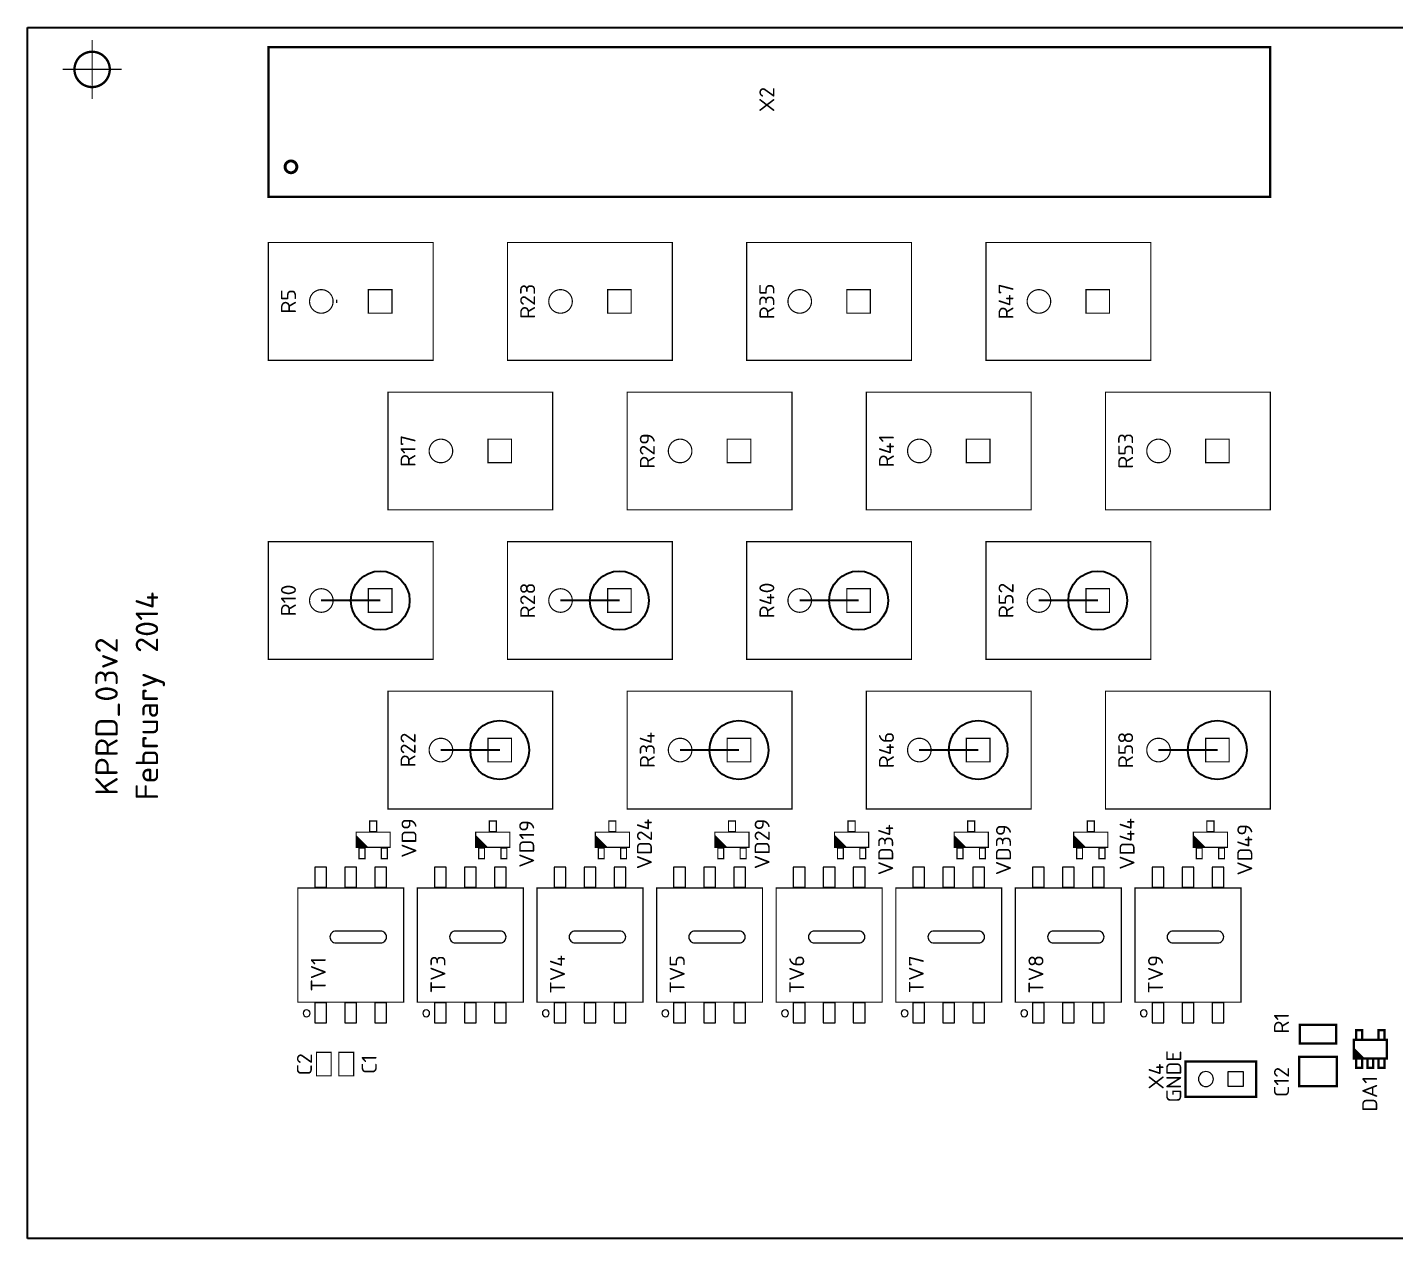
# Model space of a CAD drawing. Header units: millimetres. Extents: x -170 to 383, y 423 to 850.
# Drawn here: x -160 to -43.8, y 552 to 654.9 of the extents above; entities that cross this region are included whole.
import ezdxf
from ezdxf.enums import TextEntityAlignment as Align

# ---------------------------------------------------------------- set-up
doc = ezdxf.new("R2010")
doc.units = ezdxf.units.MM
doc.layers.add('TOP', color=7, linetype='Continuous', lineweight=35)
doc.layers.add('ФОН', color=254, linetype='Continuous', lineweight=5)
doc.styles.get("Standard").update_dxf_attribs({"font": 'txt.shx'})

msp = doc.modelspace()

# ---------------------------------------------------------------- linework, layer by layer
at = {"layer": 'TOP'}
for p, q in [((-160, 552), (-160, 654.87)), ((-160, 654.87), (73.25, 654.87)), ((-130.029, 606.195), (-135.029, 606.195)), ((-109.709, 606.195), (-114.709, 606.195)), ((-89.389, 606.195), (-94.389, 606.195)), ((-69.069, 606.195), (-74.069, 606.195)), ((-119.869, 593.495), (-124.869, 593.495)), ((-99.549, 593.495), (-104.549, 593.495)), ((-79.229, 593.495), (-84.229, 593.495)), ((-58.909, 593.495), (-63.909, 593.495)), ((-24.15, 552), (-160, 552))]:
    msp.add_line(p, q, dxfattribs=at)
at = {"layer": 'TOP', "const_width": 0.1}
for points in [[(-125.529, 601.195), (-139.529, 601.195), (-139.529, 611.195), (-125.529, 611.195), (-125.529, 601.195)], [(-105.209, 601.195), (-119.209, 601.195), (-119.209, 611.195), (-105.209, 611.195), (-105.209, 601.195)], [(-84.889, 601.195), (-98.889, 601.195), (-98.889, 611.195), (-84.889, 611.195), (-84.889, 601.195)], [(-64.569, 601.195), (-78.569, 601.195), (-78.569, 611.195), (-64.569, 611.195), (-64.569, 601.195)], [(-129.029, 605.195), (-131.029, 605.195), (-131.029, 607.195), (-129.029, 607.195), (-129.029, 605.195)], [(-108.709, 605.195), (-110.709, 605.195), (-110.709, 607.195), (-108.709, 607.195), (-108.709, 605.195)], [(-88.389, 605.195), (-90.389, 605.195), (-90.389, 607.195), (-88.389, 607.195), (-88.389, 605.195)], [(-68.069, 605.195), (-70.069, 605.195), (-70.069, 607.195), (-68.069, 607.195), (-68.069, 605.195)], [(-115.369, 588.495), (-129.369, 588.495), (-129.369, 598.495), (-115.369, 598.495), (-115.369, 588.495)], [(-95.049, 588.495), (-109.049, 588.495), (-109.049, 598.495), (-95.049, 598.495), (-95.049, 588.495)], [(-74.729, 588.495), (-88.729, 588.495), (-88.729, 598.495), (-74.729, 598.495), (-74.729, 588.495)], [(-54.409, 588.495), (-68.409, 588.495), (-68.409, 598.495), (-54.409, 598.495), (-54.409, 588.495)], [(-118.869, 592.495), (-120.869, 592.495), (-120.869, 594.495), (-118.869, 594.495), (-118.869, 592.495)], [(-98.549, 592.495), (-100.549, 592.495), (-100.549, 594.495), (-98.549, 594.495), (-98.549, 592.495)], [(-78.229, 592.495), (-80.229, 592.495), (-80.229, 594.495), (-78.229, 594.495), (-78.229, 592.495)], [(-57.909, 592.495), (-59.909, 592.495), (-59.909, 594.495), (-57.909, 594.495), (-57.909, 592.495)]]:
    msp.add_lwpolyline(points, dxfattribs=at)
for points in [[(-135.029, 607.195, 1), (-135.029, 605.195, 1), (-135.029, 607.195)], [(-114.709, 607.195, 1), (-114.709, 605.195, 1), (-114.709, 607.195)], [(-94.389, 607.195, 1), (-94.389, 605.195, 1), (-94.389, 607.195)], [(-74.069, 607.195, 1), (-74.069, 605.195, 1), (-74.069, 607.195)], [(-124.869, 594.495, 1), (-124.869, 592.495, 1), (-124.869, 594.495)], [(-104.549, 594.495, 1), (-104.549, 592.495, 1), (-104.549, 594.495)], [(-84.229, 594.495, 1), (-84.229, 592.495, 1), (-84.229, 594.495)], [(-63.909, 594.495, 1), (-63.909, 592.495, 1), (-63.909, 594.495)]]:
    msp.add_lwpolyline(points, format="xyb", dxfattribs=at)
at = {"layer": 'TOP'}
for centre in [(-130.029, 606.195), (-109.709, 606.195), (-89.389, 606.195), (-69.069, 606.195), (-119.869, 593.495), (-99.549, 593.495), (-79.229, 593.495), (-58.909, 593.495)]:
    msp.add_circle(centre, 2.5, dxfattribs=at)
at = {"layer": 'ФОН'}
for points, const_width in [([(-154.5, 648.8), (-154.5, 653.8)], 0.1), ([(-54.424, 640.485), (-139.514, 640.485), (-139.514, 653.185), (-54.424, 653.185), (-54.424, 640.485)], 0.2), ([(-157, 651.3), (-152, 651.3)], 0.1), ([(-125.529, 626.595), (-139.529, 626.595), (-139.529, 636.595), (-125.529, 636.595), (-125.529, 626.595)], 0.1), ([(-105.209, 626.595), (-119.209, 626.595), (-119.209, 636.595), (-105.209, 636.595), (-105.209, 626.595)], 0.1), ([(-84.889, 626.595), (-98.889, 626.595), (-98.889, 636.595), (-84.889, 636.595), (-84.889, 626.595)], 0.1), ([(-64.569, 626.595), (-78.569, 626.595), (-78.569, 636.595), (-64.569, 636.595), (-64.569, 626.595)], 0.1), ([(-129.029, 630.595), (-131.029, 630.595), (-131.029, 632.595), (-129.029, 632.595), (-129.029, 630.595)], 0.1), ([(-108.709, 630.595), (-110.709, 630.595), (-110.709, 632.595), (-108.709, 632.595), (-108.709, 630.595)], 0.1), ([(-88.389, 630.595), (-90.389, 630.595), (-90.389, 632.595), (-88.389, 632.595), (-88.389, 630.595)], 0.1), ([(-68.069, 630.595), (-70.069, 630.595), (-70.069, 632.595), (-68.069, 632.595), (-68.069, 630.595)], 0.1), ([(-115.369, 613.895), (-129.369, 613.895), (-129.369, 623.895), (-115.369, 623.895), (-115.369, 613.895)], 0.1), ([(-95.049, 613.895), (-109.049, 613.895), (-109.049, 623.895), (-95.049, 623.895), (-95.049, 613.895)], 0.1), ([(-74.729, 613.895), (-88.729, 613.895), (-88.729, 623.895), (-74.729, 623.895), (-74.729, 613.895)], 0.1), ([(-54.409, 613.895), (-68.409, 613.895), (-68.409, 623.895), (-54.409, 623.895), (-54.409, 613.895)], 0.1), ([(-118.869, 617.895), (-120.869, 617.895), (-120.869, 619.895), (-118.869, 619.895), (-118.869, 617.895)], 0.1), ([(-98.549, 617.895), (-100.549, 617.895), (-100.549, 619.895), (-98.549, 619.895), (-98.549, 617.895)], 0.1), ([(-78.229, 617.895), (-80.229, 617.895), (-80.229, 619.895), (-78.229, 619.895), (-78.229, 617.895)], 0.1), ([(-57.909, 617.895), (-59.909, 617.895), (-59.909, 619.895), (-57.909, 619.895), (-57.909, 617.895)], 0.1), ([(-130.924, 586.575), (-130.924, 587.475), (-130.324, 587.475), (-130.324, 586.575), (-130.924, 586.575)], 0.1), ([(-120.764, 586.575), (-120.764, 587.475), (-120.164, 587.475), (-120.164, 586.575), (-120.764, 586.575)], 0.1), ([(-110.604, 586.575), (-110.604, 587.475), (-110.004, 587.475), (-110.004, 586.575), (-110.604, 586.575)], 0.1), ([(-100.444, 586.575), (-100.444, 587.475), (-99.844, 587.475), (-99.844, 586.575), (-100.444, 586.575)], 0.1), ([(-90.284, 586.575), (-90.284, 587.475), (-89.684, 587.475), (-89.684, 586.575), (-90.284, 586.575)], 0.1), ([(-80.124, 586.575), (-80.124, 587.475), (-79.524, 587.475), (-79.524, 586.575), (-80.124, 586.575)], 0.1), ([(-69.964, 586.575), (-69.964, 587.475), (-69.364, 587.475), (-69.364, 586.575), (-69.964, 586.575)], 0.1), ([(-59.804, 586.575), (-59.804, 587.475), (-59.204, 587.475), (-59.204, 586.575), (-59.804, 586.575)], 0.1), ([(-129.174, 585.225), (-132.074, 585.225), (-132.074, 586.525), (-129.174, 586.525), (-129.174, 585.225)], 0.1), ([(-132.074, 586.225), (-131.074, 585.225)], 0.1), ([(-132.074, 586.125), (-131.174, 585.225)], 0.1), ([(-132.074, 586.025), (-131.274, 585.225)], 0.1), ([(-132.074, 585.925), (-131.374, 585.225)], 0.1), ([(-132.074, 585.825), (-131.474, 585.225)], 0.1), ([(-119.014, 585.225), (-121.914, 585.225), (-121.914, 586.525), (-119.014, 586.525), (-119.014, 585.225)], 0.1), ([(-121.914, 586.225), (-120.914, 585.225)], 0.1), ([(-121.914, 586.125), (-121.014, 585.225)], 0.1), ([(-121.914, 586.025), (-121.114, 585.225)], 0.1), ([(-121.914, 585.925), (-121.214, 585.225)], 0.1), ([(-121.914, 585.825), (-121.314, 585.225)], 0.1), ([(-108.854, 585.225), (-111.754, 585.225), (-111.754, 586.525), (-108.854, 586.525), (-108.854, 585.225)], 0.1), ([(-111.754, 586.225), (-110.754, 585.225)], 0.1), ([(-111.754, 586.125), (-110.854, 585.225)], 0.1), ([(-111.754, 586.025), (-110.954, 585.225)], 0.1), ([(-111.754, 585.925), (-111.054, 585.225)], 0.1), ([(-111.754, 585.825), (-111.154, 585.225)], 0.1), ([(-98.694, 585.225), (-101.594, 585.225), (-101.594, 586.525), (-98.694, 586.525), (-98.694, 585.225)], 0.1), ([(-101.594, 586.225), (-100.594, 585.225)], 0.1), ([(-101.594, 586.125), (-100.694, 585.225)], 0.1), ([(-101.594, 586.025), (-100.794, 585.225)], 0.1), ([(-101.594, 585.925), (-100.894, 585.225)], 0.1), ([(-101.594, 585.825), (-100.994, 585.225)], 0.1), ([(-88.534, 585.225), (-91.434, 585.225), (-91.434, 586.525), (-88.534, 586.525), (-88.534, 585.225)], 0.1), ([(-91.434, 586.225), (-90.434, 585.225)], 0.1), ([(-91.434, 586.125), (-90.534, 585.225)], 0.1), ([(-91.434, 586.025), (-90.634, 585.225)], 0.1), ([(-91.434, 585.925), (-90.734, 585.225)], 0.1), ([(-91.434, 585.825), (-90.834, 585.225)], 0.1), ([(-78.374, 585.225), (-81.274, 585.225), (-81.274, 586.525), (-78.374, 586.525), (-78.374, 585.225)], 0.1), ([(-81.274, 586.225), (-80.274, 585.225)], 0.1), ([(-81.274, 586.125), (-80.374, 585.225)], 0.1), ([(-81.274, 586.025), (-80.474, 585.225)], 0.1), ([(-81.274, 585.925), (-80.574, 585.225)], 0.1), ([(-81.274, 585.825), (-80.674, 585.225)], 0.1), ([(-68.214, 585.225), (-71.114, 585.225), (-71.114, 586.525), (-68.214, 586.525), (-68.214, 585.225)], 0.1), ([(-71.114, 586.225), (-70.114, 585.225)], 0.1), ([(-71.114, 586.125), (-70.214, 585.225)], 0.1), ([(-71.114, 586.025), (-70.314, 585.225)], 0.1), ([(-71.114, 585.925), (-70.414, 585.225)], 0.1), ([(-71.114, 585.825), (-70.514, 585.225)], 0.1), ([(-58.054, 585.225), (-60.954, 585.225), (-60.954, 586.525), (-58.054, 586.525), (-58.054, 585.225)], 0.1), ([(-60.954, 586.225), (-59.954, 585.225)], 0.1), ([(-60.954, 586.125), (-60.054, 585.225)], 0.1), ([(-60.954, 586.025), (-60.154, 585.225)], 0.1), ([(-60.954, 585.925), (-60.254, 585.225)], 0.1), ([(-60.954, 585.825), (-60.354, 585.225)], 0.1), ([(-132.074, 585.725), (-131.574, 585.225)], 0.1), ([(-132.074, 585.625), (-131.674, 585.225)], 0.1), ([(-132.074, 585.525), (-131.774, 585.225)], 0.1), ([(-132.074, 585.425), (-131.824, 585.175), (-131.824, 584.275), (-131.324, 584.275), (-131.324, 585.175), (-131.824, 585.175)], 0.1), ([(-132.074, 585.325), (-131.974, 585.225)], 0.1), ([(-129.924, 585.175), (-129.924, 584.275), (-129.424, 584.275), (-129.424, 585.175), (-129.924, 585.175)], 0.1), ([(-121.914, 585.725), (-121.414, 585.225)], 0.1), ([(-121.914, 585.625), (-121.514, 585.225)], 0.1), ([(-121.914, 585.525), (-121.614, 585.225)], 0.1), ([(-121.914, 585.425), (-121.664, 585.175), (-121.664, 584.275), (-121.164, 584.275), (-121.164, 585.175), (-121.664, 585.175)], 0.1), ([(-121.914, 585.325), (-121.814, 585.225)], 0.1), ([(-119.764, 585.175), (-119.764, 584.275), (-119.264, 584.275), (-119.264, 585.175), (-119.764, 585.175)], 0.1), ([(-111.754, 585.725), (-111.254, 585.225)], 0.1), ([(-111.754, 585.625), (-111.354, 585.225)], 0.1), ([(-111.754, 585.525), (-111.454, 585.225)], 0.1), ([(-111.754, 585.425), (-111.504, 585.175), (-111.504, 584.275), (-111.004, 584.275), (-111.004, 585.175), (-111.504, 585.175)], 0.1), ([(-111.754, 585.325), (-111.654, 585.225)], 0.1), ([(-109.604, 585.175), (-109.604, 584.275), (-109.104, 584.275), (-109.104, 585.175), (-109.604, 585.175)], 0.1), ([(-101.594, 585.725), (-101.094, 585.225)], 0.1), ([(-101.594, 585.625), (-101.194, 585.225)], 0.1), ([(-101.594, 585.525), (-101.294, 585.225)], 0.1), ([(-101.594, 585.425), (-101.344, 585.175), (-101.344, 584.275), (-100.844, 584.275), (-100.844, 585.175), (-101.344, 585.175)], 0.1), ([(-101.594, 585.325), (-101.494, 585.225)], 0.1), ([(-99.444, 585.175), (-99.444, 584.275), (-98.944, 584.275), (-98.944, 585.175), (-99.444, 585.175)], 0.1), ([(-91.434, 585.725), (-90.934, 585.225)], 0.1), ([(-91.434, 585.625), (-91.034, 585.225)], 0.1), ([(-91.434, 585.525), (-91.134, 585.225)], 0.1), ([(-91.434, 585.425), (-91.184, 585.175), (-91.184, 584.275), (-90.684, 584.275), (-90.684, 585.175), (-91.184, 585.175)], 0.1), ([(-91.434, 585.325), (-91.334, 585.225)], 0.1), ([(-89.284, 585.175), (-89.284, 584.275), (-88.784, 584.275), (-88.784, 585.175), (-89.284, 585.175)], 0.1), ([(-81.274, 585.725), (-80.774, 585.225)], 0.1), ([(-81.274, 585.625), (-80.874, 585.225)], 0.1), ([(-81.274, 585.525), (-80.974, 585.225)], 0.1), ([(-81.274, 585.425), (-81.024, 585.175), (-81.024, 584.275), (-80.524, 584.275), (-80.524, 585.175), (-81.024, 585.175)], 0.1), ([(-81.274, 585.325), (-81.174, 585.225)], 0.1), ([(-79.124, 585.175), (-79.124, 584.275), (-78.624, 584.275), (-78.624, 585.175), (-79.124, 585.175)], 0.1), ([(-71.114, 585.725), (-70.614, 585.225)], 0.1), ([(-71.114, 585.625), (-70.714, 585.225)], 0.1), ([(-71.114, 585.525), (-70.814, 585.225)], 0.1), ([(-71.114, 585.425), (-70.864, 585.175), (-70.864, 584.275), (-70.364, 584.275), (-70.364, 585.175), (-70.864, 585.175)], 0.1), ([(-71.114, 585.325), (-71.014, 585.225)], 0.1), ([(-68.964, 585.175), (-68.964, 584.275), (-68.464, 584.275), (-68.464, 585.175), (-68.964, 585.175)], 0.1), ([(-60.954, 585.725), (-60.454, 585.225)], 0.1), ([(-60.954, 585.625), (-60.554, 585.225)], 0.1), ([(-60.954, 585.525), (-60.654, 585.225)], 0.1), ([(-60.954, 585.425), (-60.704, 585.175), (-60.704, 584.275), (-60.204, 584.275), (-60.204, 585.175), (-60.704, 585.175)], 0.1), ([(-60.954, 585.325), (-60.854, 585.225)], 0.1), ([(-58.804, 585.175), (-58.804, 584.275), (-58.304, 584.275), (-58.304, 585.175), (-58.804, 585.175)], 0.1), ([(-137.029, 572.085), (-128.029, 572.085), (-128.029, 581.785), (-137.029, 581.785), (-137.029, 572.085)], 0.1), ([(-126.869, 572.085), (-117.869, 572.085), (-117.869, 581.785), (-126.869, 581.785), (-126.869, 572.085)], 0.1), ([(-116.709, 572.085), (-107.709, 572.085), (-107.709, 581.785), (-116.709, 581.785), (-116.709, 572.085)], 0.1), ([(-106.549, 572.085), (-97.549, 572.085), (-97.549, 581.785), (-106.549, 581.785), (-106.549, 572.085)], 0.1), ([(-96.389, 572.085), (-87.389, 572.085), (-87.389, 581.785), (-96.389, 581.785), (-96.389, 572.085)], 0.1), ([(-86.229, 572.085), (-77.229, 572.085), (-77.229, 581.785), (-86.229, 581.785), (-86.229, 572.085)], 0.1), ([(-76.069, 572.085), (-67.069, 572.085), (-67.069, 581.785), (-76.069, 581.785), (-76.069, 572.085)], 0.1), ([(-65.909, 572.085), (-56.909, 572.085), (-56.909, 581.785), (-65.909, 581.785), (-65.909, 572.085)], 0.1), ([(-48.81, 570.165), (-48.81, 568.565), (-51.91, 568.565), (-51.91, 570.165), (-48.81, 570.165)], 0.2), ([(-47.115, 568.895), (-47.115, 569.695), (-46.615, 569.695), (-46.615, 568.895)], 0.2), ([(-45.21, 568.895), (-45.21, 569.695), (-44.71, 569.695), (-44.71, 568.895)], 0.2), ([(-47.315, 568.895), (-44.515, 568.895), (-44.515, 567.295), (-47.315, 567.295), (-47.315, 568.895)], 0.2), ([(-135.44, 567.825), (-134.19, 567.825), (-134.19, 565.825), (-135.44, 565.825), (-135.44, 567.825)], 0.1), ([(-133.535, 567.825), (-132.285, 567.825), (-132.285, 565.825), (-133.535, 565.825), (-133.535, 567.825)], 0.1), ([(-48.76, 567.44), (-48.76, 564.94), (-51.96, 564.94), (-51.96, 567.44), (-48.76, 567.44)], 0.2), ([(-47.315, 568.095), (-46.515, 567.295)], 0.2), ([(-47.315, 567.895), (-46.715, 567.295)], 0.2), ([(-47.315, 567.695), (-46.915, 567.295)], 0.2), ([(-47.315, 567.495), (-47.115, 567.295), (-47.115, 566.495), (-46.615, 566.495), (-46.615, 567.295)], 0.2), ([(-46.163, 567.295), (-46.163, 566.495), (-45.663, 566.495), (-45.663, 567.295)], 0.2), ([(-45.21, 567.295), (-45.21, 566.495), (-44.71, 566.495), (-44.71, 567.295)], 0.2), ([(-55.615, 564.055), (-61.615, 564.055), (-61.615, 567.055), (-55.615, 567.055), (-55.615, 564.055)], 0.2)]:
    msp.add_lwpolyline(points, dxfattribs=dict(at, const_width=const_width))
for points, const_width in [([(-154.5, 652.8, 1), (-154.5, 649.8, 1), (-154.5, 652.8)], 0.2), ([(-137.609, 643.15, 1), (-137.609, 642.9, 1), (-137.609, 643.15)], 1), ([(-135.029, 632.595, 1), (-135.029, 630.595, 1), (-135.029, 632.595)], 0.1), ([(-114.709, 632.595, 1), (-114.709, 630.595, 1), (-114.709, 632.595)], 0.1), ([(-94.389, 632.595, 1), (-94.389, 630.595, 1), (-94.389, 632.595)], 0.1), ([(-74.069, 632.595, 1), (-74.069, 630.595, 1), (-74.069, 632.595)], 0.1), ([(-124.869, 619.895, 1), (-124.869, 617.895, 1), (-124.869, 619.895)], 0.1), ([(-104.549, 619.895, 1), (-104.549, 617.895, 1), (-104.549, 619.895)], 0.1), ([(-84.229, 619.895, 1), (-84.229, 617.895, 1), (-84.229, 619.895)], 0.1), ([(-63.909, 619.895, 1), (-63.909, 617.895, 1), (-63.909, 619.895)], 0.1)]:
    msp.add_lwpolyline(points, format="xyb", dxfattribs=dict(at, const_width=const_width))
msp.add_lwpolyline([(-133.749, 631.725), (-133.749, 631.485)], dxfattribs=at)
for points in [[(-135.579, 581.835), (-134.579, 581.835), (-134.579, 583.535), (-135.579, 583.535)], [(-133.029, 581.835), (-132.029, 581.835), (-132.029, 583.535), (-133.029, 583.535)], [(-130.479, 581.835), (-129.479, 581.835), (-129.479, 583.535), (-130.479, 583.535)], [(-125.419, 581.835), (-124.419, 581.835), (-124.419, 583.535), (-125.419, 583.535)], [(-122.869, 581.835), (-121.869, 581.835), (-121.869, 583.535), (-122.869, 583.535)], [(-120.319, 581.835), (-119.319, 581.835), (-119.319, 583.535), (-120.319, 583.535)], [(-115.259, 581.835), (-114.259, 581.835), (-114.259, 583.535), (-115.259, 583.535)], [(-112.709, 581.835), (-111.709, 581.835), (-111.709, 583.535), (-112.709, 583.535)], [(-110.159, 581.835), (-109.159, 581.835), (-109.159, 583.535), (-110.159, 583.535)], [(-105.099, 581.835), (-104.099, 581.835), (-104.099, 583.535), (-105.099, 583.535)], [(-102.549, 581.835), (-101.549, 581.835), (-101.549, 583.535), (-102.549, 583.535)], [(-99.999, 581.835), (-98.999, 581.835), (-98.999, 583.535), (-99.999, 583.535)], [(-94.939, 581.835), (-93.939, 581.835), (-93.939, 583.535), (-94.939, 583.535)], [(-92.389, 581.835), (-91.389, 581.835), (-91.389, 583.535), (-92.389, 583.535)], [(-89.839, 581.835), (-88.839, 581.835), (-88.839, 583.535), (-89.839, 583.535)], [(-84.779, 581.835), (-83.779, 581.835), (-83.779, 583.535), (-84.779, 583.535)], [(-82.229, 581.835), (-81.229, 581.835), (-81.229, 583.535), (-82.229, 583.535)], [(-79.679, 581.835), (-78.679, 581.835), (-78.679, 583.535), (-79.679, 583.535)], [(-74.619, 581.835), (-73.619, 581.835), (-73.619, 583.535), (-74.619, 583.535)], [(-72.069, 581.835), (-71.069, 581.835), (-71.069, 583.535), (-72.069, 583.535)], [(-69.519, 581.835), (-68.519, 581.835), (-68.519, 583.535), (-69.519, 583.535)], [(-64.459, 581.835), (-63.459, 581.835), (-63.459, 583.535), (-64.459, 583.535)], [(-61.909, 581.835), (-60.909, 581.835), (-60.909, 583.535), (-61.909, 583.535)], [(-59.359, 581.835), (-58.359, 581.835), (-58.359, 583.535), (-59.359, 583.535)], [(-135.579, 570.335), (-134.579, 570.335), (-134.579, 572.035), (-135.579, 572.035)], [(-133.029, 570.335), (-132.029, 570.335), (-132.029, 572.035), (-133.029, 572.035)], [(-130.479, 570.335), (-129.479, 570.335), (-129.479, 572.035), (-130.479, 572.035)], [(-125.419, 570.335), (-124.419, 570.335), (-124.419, 572.035), (-125.419, 572.035)], [(-122.869, 570.335), (-121.869, 570.335), (-121.869, 572.035), (-122.869, 572.035)], [(-120.319, 570.335), (-119.319, 570.335), (-119.319, 572.035), (-120.319, 572.035)], [(-115.259, 570.335), (-114.259, 570.335), (-114.259, 572.035), (-115.259, 572.035)], [(-112.709, 570.335), (-111.709, 570.335), (-111.709, 572.035), (-112.709, 572.035)], [(-110.159, 570.335), (-109.159, 570.335), (-109.159, 572.035), (-110.159, 572.035)], [(-105.099, 570.335), (-104.099, 570.335), (-104.099, 572.035), (-105.099, 572.035)], [(-102.549, 570.335), (-101.549, 570.335), (-101.549, 572.035), (-102.549, 572.035)], [(-99.999, 570.335), (-98.999, 570.335), (-98.999, 572.035), (-99.999, 572.035)], [(-94.939, 570.335), (-93.939, 570.335), (-93.939, 572.035), (-94.939, 572.035)], [(-92.389, 570.335), (-91.389, 570.335), (-91.389, 572.035), (-92.389, 572.035)], [(-89.839, 570.335), (-88.839, 570.335), (-88.839, 572.035), (-89.839, 572.035)], [(-84.779, 570.335), (-83.779, 570.335), (-83.779, 572.035), (-84.779, 572.035)], [(-82.229, 570.335), (-81.229, 570.335), (-81.229, 572.035), (-82.229, 572.035)], [(-79.679, 570.335), (-78.679, 570.335), (-78.679, 572.035), (-79.679, 572.035)], [(-74.619, 570.335), (-73.619, 570.335), (-73.619, 572.035), (-74.619, 572.035)], [(-72.069, 570.335), (-71.069, 570.335), (-71.069, 572.035), (-72.069, 572.035)], [(-69.519, 570.335), (-68.519, 570.335), (-68.519, 572.035), (-69.519, 572.035)], [(-64.459, 570.335), (-63.459, 570.335), (-63.459, 572.035), (-64.459, 572.035)], [(-61.909, 570.335), (-60.909, 570.335), (-60.909, 572.035), (-61.909, 572.035)], [(-59.359, 570.335), (-58.359, 570.335), (-58.359, 572.035), (-59.359, 572.035)], [(-56.71, 566.19), (-56.71, 564.92), (-57.98, 564.92), (-57.98, 566.19)]]:
    msp.add_lwpolyline(points, close=True, dxfattribs=at)
for points in [[(-133.794, 577.12), (-129.994, 577.12, 0.414214), (-129.494, 577.62, 0.414214), (-129.994, 578.12), (-133.794, 578.12, 0.414214), (-134.294, 577.62, 0.414214), (-133.794, 577.12)], [(-123.634, 577.12), (-119.834, 577.12, 0.414214), (-119.334, 577.62, 0.414214), (-119.834, 578.12), (-123.634, 578.12, 0.414214), (-124.134, 577.62, 0.414214), (-123.634, 577.12)], [(-113.474, 577.12), (-109.674, 577.12, 0.414214), (-109.174, 577.62, 0.414214), (-109.674, 578.12), (-113.474, 578.12, 0.414214), (-113.974, 577.62, 0.414214), (-113.474, 577.12)], [(-103.314, 577.12), (-99.514, 577.12, 0.414214), (-99.014, 577.62, 0.414214), (-99.514, 578.12), (-103.314, 578.12, 0.414214), (-103.814, 577.62, 0.414214), (-103.314, 577.12)], [(-93.154, 577.12), (-89.354, 577.12, 0.414214), (-88.854, 577.62, 0.414214), (-89.354, 578.12), (-93.154, 578.12, 0.414214), (-93.654, 577.62, 0.414214), (-93.154, 577.12)], [(-82.994, 577.12), (-79.194, 577.12, 0.414214), (-78.694, 577.62, 0.414214), (-79.194, 578.12), (-82.994, 578.12, 0.414214), (-83.494, 577.62, 0.414214), (-82.994, 577.12)], [(-72.834, 577.12), (-69.034, 577.12, 0.414214), (-68.534, 577.62, 0.414214), (-69.034, 578.12), (-72.834, 578.12, 0.414214), (-73.334, 577.62, 0.414214), (-72.834, 577.12)], [(-62.674, 577.12), (-58.874, 577.12, 0.414214), (-58.374, 577.62, 0.414214), (-58.874, 578.12), (-62.674, 578.12, 0.414214), (-63.174, 577.62, 0.414214), (-62.674, 577.12)], [(-59.885, 566.19, 1), (-59.885, 564.92, 1), (-59.885, 566.19)]]:
    msp.add_lwpolyline(points, format="xyb", dxfattribs=at)
for points in [[(-136.279, 571.427, 1), (-136.279, 570.843, 1)], [(-126.119, 571.427, 1), (-126.119, 570.843, 1)], [(-115.959, 571.427, 1), (-115.959, 570.843, 1)], [(-105.799, 571.427, 1), (-105.799, 570.843, 1)], [(-95.639, 571.427, 1), (-95.639, 570.843, 1)], [(-85.479, 571.427, 1), (-85.479, 570.843, 1)], [(-75.319, 571.427, 1), (-75.319, 570.843, 1)], [(-65.159, 571.427, 1), (-65.159, 570.843, 1)]]:
    msp.add_lwpolyline(points, format="xyb", close=True, dxfattribs=at)

# ---------------------------------------------------------------- texts
at = {"layer": 'TOP', "width": 1.019685}
for s, p in [('R10', (-137.186, 606.196)), ('R28', (-116.866, 606.196)), ('R40', (-96.546, 606.196)), ('R52', (-76.226, 606.196)), ('R22', (-127.026, 593.496)), ('R34', (-106.706, 593.496)), ('R46', (-86.386, 593.496)), ('R58', (-66.066, 593.496))]:
    msp.add_text(s, height=1.27, rotation=90, dxfattribs=at).set_placement(p, align=Align.CENTER)
at = {"layer": 'ФОН', "width": 1.019685}
for s, p in [('X2', (-96.546, 648.74)), ('R5', (-137.186, 631.595)), ('R23', (-116.866, 631.596)), ('R35', (-96.546, 631.596)), ('R47', (-76.226, 631.596)), ('R17', (-127.026, 618.896)), ('R29', (-106.706, 618.896)), ('R41', (-86.386, 618.896)), ('R53', (-66.066, 618.896)), ('VD9', (-126.946, 586.025)), ('VD19', (-116.946, 585.525)), ('VD24', (-106.946, 585.525)), ('VD29', (-96.946, 585.525)), ('VD34', (-86.446, 585.025)), ('VD39', (-76.446, 585.025)), ('VD44', (-65.946, 585.525)), ('VD49', (-55.946, 585.025)), ('TV1', (-134.646, 574.445)), ('TV3', (-124.486, 574.445)), ('TV4', (-114.326, 574.445)), ('TV5', (-104.166, 574.445)), ('TV6', (-94.006, 574.445)), ('TV7', (-83.846, 574.445)), ('TV8', (-73.686, 574.445)), ('TV9', (-63.526, 574.445)), ('R1', (-52.83, 570.3)), ('C2', (-135.83, 566.8)), ('C1', (-130.33, 566.8)), ('GNDE', (-61.9787, 565.7788)), ('X4', (-63.4787, 565.7788)), ('C12', (-52.83, 565.3)), ('DA1', (-45.33, 564.3))]:
    msp.add_text(s, height=1.27, rotation=90, dxfattribs=at).set_placement(p, align=Align.CENTER)
at = {"layer": 'ФОН'}
for s, p in [('February 2014', (-148.892, 589.228)), ('KPRD_03v2', (-152.321, 589.622))]:
    msp.add_text(s, height=1.905, rotation=90, dxfattribs=at).set_placement(p)

doc.saveas('drawing.dxf')
